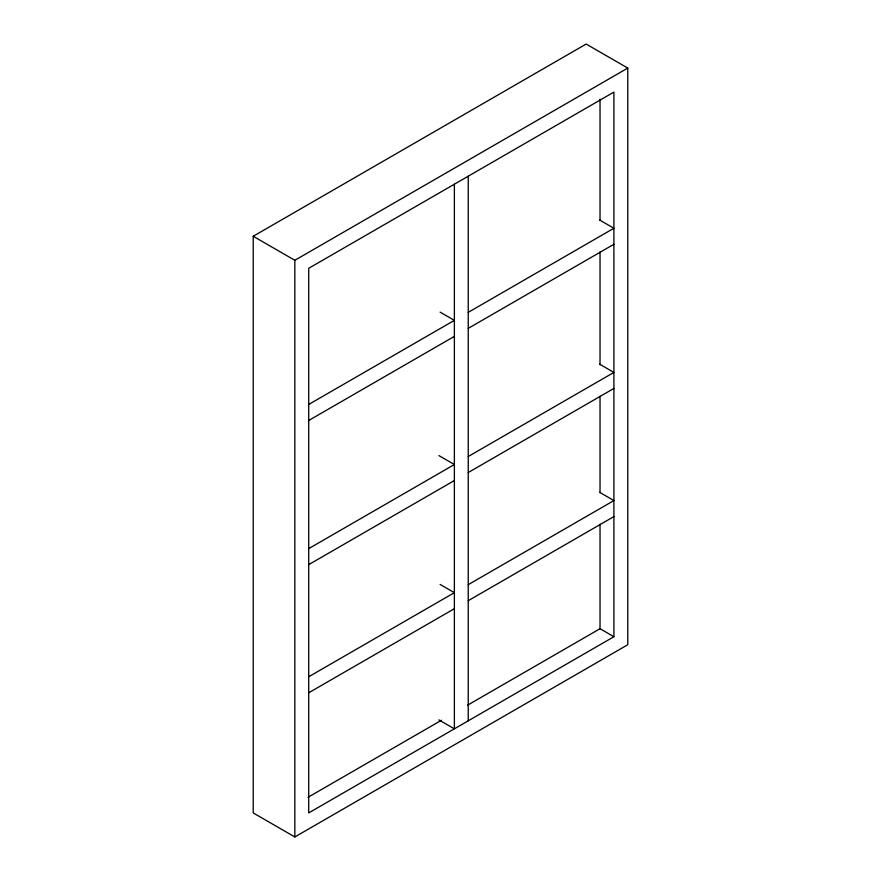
<?xml version="1.0" encoding="UTF-8"?>
<svg xmlns="http://www.w3.org/2000/svg" width="881" height="881" viewBox="0 0 881 881"><rect width="100%" height="100%" fill="white"/><g stroke="black" fill="none" stroke-linecap="round" stroke-linejoin="round"><path stroke-width="1.32" d="M253.221 236.262L586.162 44.05L627.779 68.079L627.779 644.738L294.838 836.95L253.221 812.921L253.221 236.262L294.838 260.291L627.779 68.079M308.713 404.456L454.376 320.365L440.104 312.127M468.24 312.359L613.903 228.256L599.631 220.019M308.713 420.479L454.376 336.377M468.24 328.371L613.903 244.279M308.713 548.621L454.376 464.529L438.914 455.598M468.24 456.523L613.903 372.421L599.631 364.183M308.713 564.644L454.376 480.541M468.24 472.535L613.903 388.444M308.713 676.762L454.376 592.671L440.104 584.433M468.24 584.665L613.903 500.573L599.631 492.336M308.713 692.785L454.376 608.694M468.24 600.688L613.903 516.585M307.954 797.338L441.48 720.251M467.701 705.119L600.027 628.715L600.027 524.195M613.903 636.721L308.713 812.921L308.713 268.298L613.903 92.109L613.903 636.721L599.631 628.483M438.914 719.909L454.376 728.829L454.376 184.206M600.027 99.223L600.027 220.25M600.027 251.878L600.027 364.657M600.027 396.285L600.027 492.556M468.24 176.2L468.24 720.823M294.838 260.291L294.838 836.95"/></g></svg>
